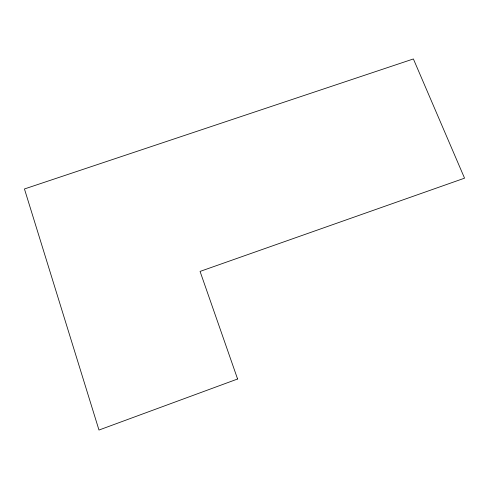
<?xml version="1.0" encoding="UTF-8"?>
<svg xmlns="http://www.w3.org/2000/svg" width="489" height="489" viewBox="0 0 489 489"><rect width="100%" height="100%" fill="white"/><g stroke="black" fill="none" stroke-linecap="round" stroke-linejoin="round"><path stroke-width="0.73" d="M237.593 379.006L98.98 430.045L24.45 188.962L413.388 58.955L464.55 178.173L200.068 271.413L237.593 379.006"/></g></svg>
